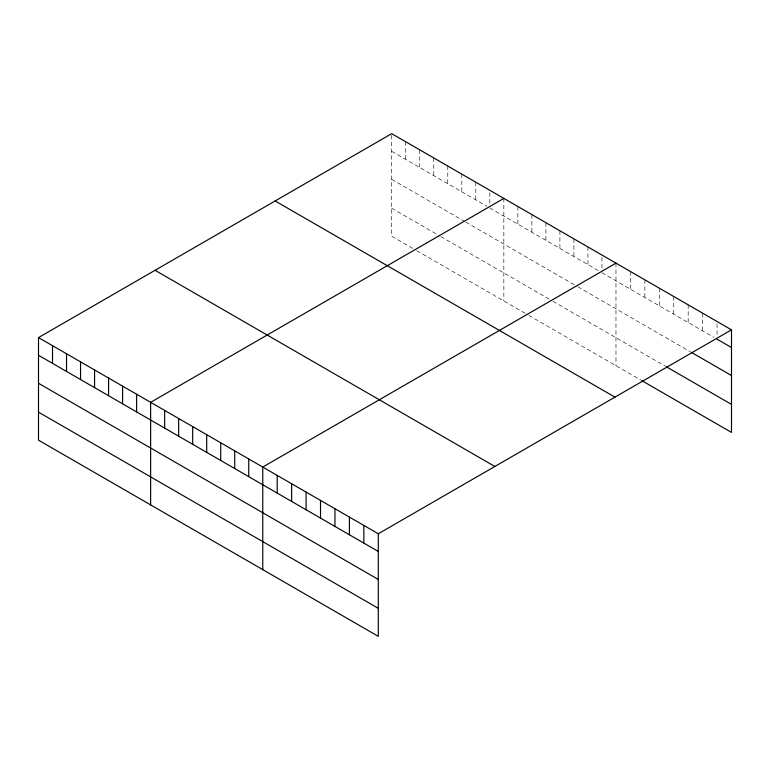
<?xml version="1.0" encoding="UTF-8"?>
<svg xmlns="http://www.w3.org/2000/svg" width="770" height="770" viewBox="0 0 770 770"><rect width="100%" height="100%" fill="white"/><g stroke="black" fill="none" stroke-linecap="round" stroke-linejoin="round"><path stroke-width="0.58" stroke-dasharray="3.85 2.89" d="M391.709 151.344L486.823 206.254M489.826 207.987L598.954 270.992M601.957 272.724L713.963 337.395M391.709 179.352L464.801 221.548M465.802 222.126L576.932 286.286M577.933 286.864L690.238 351.707M391.709 208.218L439.766 235.966M440.767 236.544L551.898 300.704M552.899 301.282L665.482 366.279M412.739 248.373L391.709 236.236L391.709 133.662M416.743 250.683L527.874 314.843M528.875 315.421L640.727 380.005M717.062 323.862L717.062 336.817M702.615 313.169L702.615 330.84M688.178 304.824L688.178 322.505M673.74 296.489L673.74 314.17M659.293 288.153L659.293 305.825M644.856 279.818L644.856 297.489M630.418 271.483L630.418 289.154M615.971 263.138L615.971 365.712M601.957 257.401L601.957 269.192M587.943 246.958L587.943 264.63M573.919 238.864L573.919 256.535M559.906 230.769L559.906 248.45M545.891 222.684L545.891 240.356M531.878 214.589L531.878 232.261M517.863 206.495L517.863 224.166M503.84 198.4L503.84 300.974M489.826 192.664L489.826 204.454M475.812 182.22L475.812 199.892M461.798 174.126L461.798 191.797M447.774 166.031L447.774 183.712M433.76 157.946L433.76 175.618M419.746 149.852L419.746 167.523M405.732 141.757L405.732 159.428"/><path stroke-width="1.16" d="M38.5 337.587L378.291 533.764L378.291 636.338L38.5 440.161L38.5 337.587L391.709 133.662L731.5 329.839L731.5 432.413L641.756 380.601M503.84 198.4L150.631 402.325L150.631 504.899M615.971 263.138L262.762 467.063L262.762 569.636M378.291 533.764L731.5 329.839M717.062 339.175L731.5 347.511M691.268 352.304L731.5 375.529M666.512 366.876L731.5 404.394M275.15 200.96L614.941 397.137M155.059 270.299L494.85 466.466M38.5 355.268L378.291 551.445M38.5 383.277L378.291 579.454M38.5 412.142L378.291 608.319M363.844 525.429L363.844 543.1M349.407 517.094L349.407 534.765M334.96 508.749L334.96 526.43M320.522 500.413L320.522 518.095M306.085 492.078L306.085 509.75M291.637 483.743L291.637 501.414M277.2 475.408L277.2 493.079M248.739 458.978L248.739 476.649M234.725 450.883L234.725 468.555M220.711 442.789L220.711 460.47M206.697 434.694L206.697 452.375M192.683 426.609L192.683 444.28M178.659 418.514L178.659 436.186M164.645 410.42L164.645 428.101M136.617 394.24L136.617 411.911M122.594 386.145L122.594 403.817M108.58 378.051L108.58 395.732M94.566 369.956L94.566 387.637M80.552 361.871L80.552 379.543M66.528 353.776L66.528 371.448M52.514 345.682L52.514 363.363"/></g></svg>
